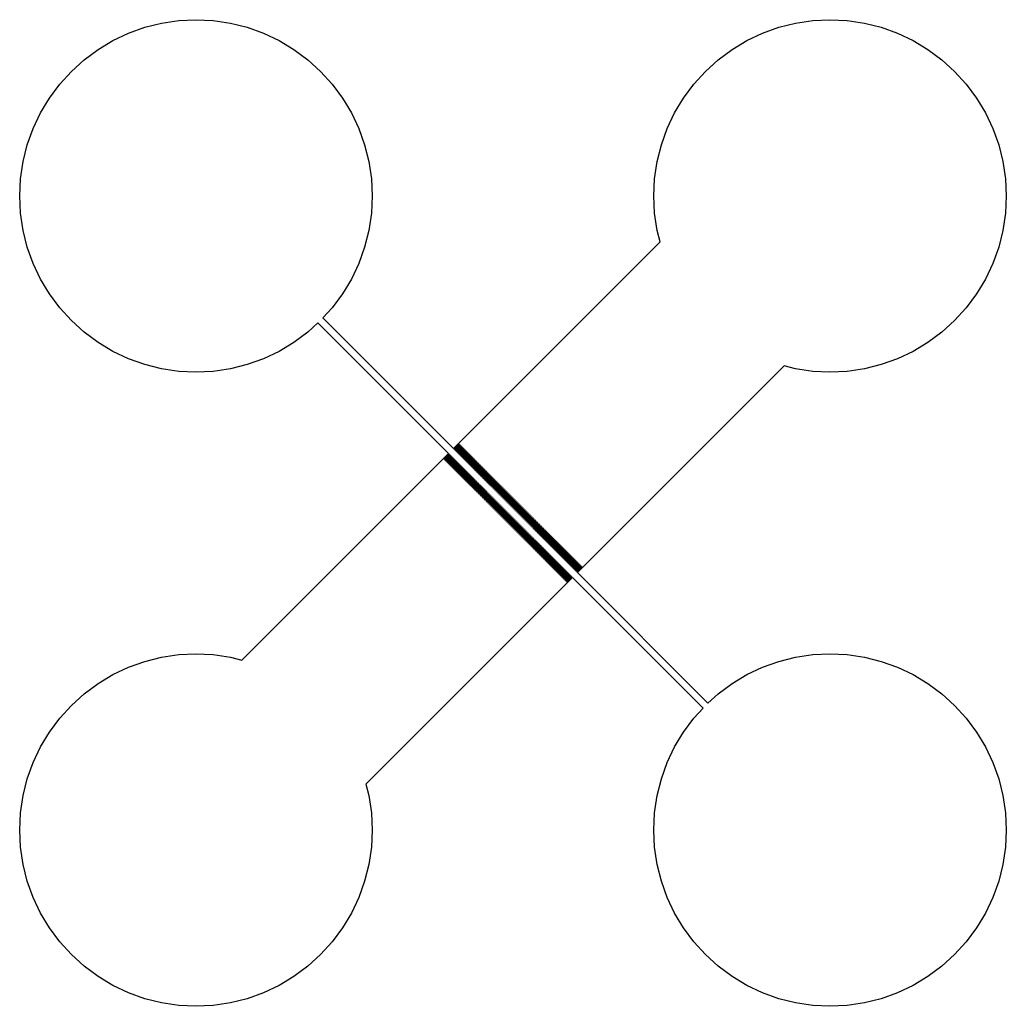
# Model space of a CAD drawing. Extents: x -16 to 132, y -40 to 113.
# Drawn here: x 94.08 to 108.39, y 2.05 to 16.36 of the extents above; entities that cross this region are included whole.
import ezdxf

# ---------------------------------------------------------------- set-up
doc = ezdxf.new("R2010")
doc.units = 0

msp = doc.modelspace()

# ---------------------------------------------------------------- linework, layer by layer
for p, q in [((96.1398, 16.3096), (96.388, 16.3464)), ((96.388, 16.3464), (96.6385, 16.3587)), ((96.6385, 16.3587), (96.8891, 16.3464)), ((96.8891, 16.3464), (97.1373, 16.3096)), ((105.337, 16.3096), (105.586, 16.3464)), ((105.586, 16.3464), (105.836, 16.3587)), ((105.836, 16.3587), (106.087, 16.3464)), ((106.087, 16.3464), (106.335, 16.3096)), ((95.6602, 16.1641), (95.8964, 16.2486)), ((95.8964, 16.2486), (96.1398, 16.3096)), ((97.1373, 16.3096), (97.3807, 16.2486)), ((97.3807, 16.2486), (97.6169, 16.1641)), ((104.858, 16.1641), (105.094, 16.2486)), ((105.094, 16.2486), (105.337, 16.3096)), ((106.335, 16.3096), (106.578, 16.2486)), ((106.578, 16.2486), (106.815, 16.1641)), ((95.2182, 15.9279), (95.4334, 16.0569)), ((95.4334, 16.0569), (95.6602, 16.1641)), ((97.6169, 16.1641), (97.8437, 16.0569)), ((97.8437, 16.0569), (98.0589, 15.9279)), ((104.416, 15.9279), (104.631, 16.0569)), ((104.631, 16.0569), (104.858, 16.1641)), ((106.815, 16.1641), (107.041, 16.0569)), ((107.041, 16.0569), (107.257, 15.9279)), ((95.0167, 15.7784), (95.2182, 15.9279)), ((98.0589, 15.9279), (98.2604, 15.7784)), ((104.214, 15.7784), (104.416, 15.9279)), ((107.257, 15.9279), (107.458, 15.7784)), ((94.8308, 15.6099), (95.0167, 15.7784)), ((98.2604, 15.7784), (98.4463, 15.6099)), ((104.028, 15.6099), (104.214, 15.7784)), ((107.458, 15.7784), (107.644, 15.6099)), ((94.6624, 15.424), (94.8308, 15.6099)), ((98.4463, 15.6099), (98.6148, 15.424)), ((103.86, 15.424), (104.028, 15.6099)), ((107.644, 15.6099), (107.812, 15.424)), ((94.5129, 15.2225), (94.6624, 15.424)), ((98.6148, 15.424), (98.7642, 15.2225)), ((103.711, 15.2225), (103.86, 15.424)), ((107.812, 15.424), (107.962, 15.2225)), ((94.3839, 15.0074), (94.5129, 15.2225)), ((98.7642, 15.2225), (98.8932, 15.0073)), ((103.582, 15.0073), (103.711, 15.2225)), ((107.962, 15.2225), (108.091, 15.0074)), ((94.2767, 14.7805), (94.3839, 15.0074)), ((98.8932, 15.0073), (99.0004, 14.7805)), ((103.474, 14.7805), (103.582, 15.0073)), ((108.091, 15.0074), (108.198, 14.7805)), ((94.1922, 14.5443), (94.2767, 14.7805)), ((99.0004, 14.7805), (99.085, 14.5443)), ((103.39, 14.5443), (103.474, 14.7805)), ((108.198, 14.7805), (108.283, 14.5443)), ((94.1312, 14.301), (94.1922, 14.5443)), ((99.085, 14.5443), (99.1459, 14.301)), ((103.329, 14.301), (103.39, 14.5443)), ((108.283, 14.5443), (108.344, 14.301)), ((94.0944, 14.0528), (94.1312, 14.301)), ((99.1459, 14.301), (99.1828, 14.0528)), ((103.292, 14.0528), (103.329, 14.301)), ((108.344, 14.301), (108.38, 14.0528)), ((94.0821, 13.8022), (94.0944, 14.0528)), ((99.1828, 14.0528), (99.1951, 13.8022)), ((103.28, 13.8022), (103.292, 14.0528)), ((108.38, 14.0528), (108.393, 13.8022)), ((94.0944, 13.5516), (94.0821, 13.8022)), ((99.1951, 13.8022), (99.1827, 13.5516)), ((103.292, 13.5516), (103.28, 13.8022)), ((108.393, 13.8022), (108.38, 13.5516)), ((94.1312, 13.3035), (94.0944, 13.5516)), ((99.1827, 13.5516), (99.1459, 13.3035)), ((103.329, 13.3035), (103.292, 13.5516)), ((108.38, 13.5516), (108.344, 13.3035)), ((94.1922, 13.0601), (94.1312, 13.3035)), ((99.1459, 13.3035), (99.085, 13.0601)), ((103.371, 13.137), (103.329, 13.3035)), ((108.344, 13.3035), (108.283, 13.0601)), ((94.2767, 12.8239), (94.1922, 13.0601)), ((99.085, 13.0601), (99.0004, 12.8239)), ((100.373, 10.1398), (103.371, 13.137)), ((108.283, 13.0601), (108.198, 12.8239)), ((94.3839, 12.5971), (94.2767, 12.8239)), ((99.0004, 12.8239), (98.8932, 12.5971)), ((108.198, 12.8239), (108.091, 12.5971)), ((94.5129, 12.3819), (94.3839, 12.5971)), ((98.8932, 12.5971), (98.7642, 12.3819)), ((108.091, 12.5971), (107.962, 12.3819)), ((94.6624, 12.1804), (94.5129, 12.3819)), ((98.7642, 12.3819), (98.6148, 12.1804)), ((107.962, 12.3819), (107.812, 12.1804)), ((94.8308, 11.9945), (94.6624, 12.1804)), ((98.6148, 12.1804), (98.4807, 12.0324)), ((107.812, 12.1804), (107.644, 11.9945)), ((98.4807, 12.0324), (100.373, 10.1398)), ((95.0167, 11.826), (94.8308, 11.9945)), ((98.4084, 11.9601), (98.2604, 11.826)), ((100.301, 10.0675), (98.4084, 11.9601)), ((107.644, 11.9945), (107.458, 11.826)), ((95.2182, 11.6766), (95.0167, 11.826)), ((98.2604, 11.826), (98.0589, 11.6766)), ((107.458, 11.826), (107.257, 11.6766)), ((95.4334, 11.5476), (95.2182, 11.6766)), ((98.0589, 11.6766), (97.8437, 11.5476)), ((107.257, 11.6766), (107.041, 11.5476)), ((95.6602, 11.4403), (95.4334, 11.5476)), ((97.8437, 11.5476), (97.6169, 11.4403)), ((107.041, 11.5476), (106.815, 11.4403)), ((95.8965, 11.3558), (95.6602, 11.4403)), ((96.1398, 11.2949), (95.8965, 11.3558)), ((97.3807, 11.3558), (97.1373, 11.2948)), ((97.6169, 11.4403), (97.3807, 11.3558)), ((105.171, 11.3365), (102.174, 8.33929)), ((105.337, 11.2948), (105.171, 11.3365)), ((106.578, 11.3558), (106.335, 11.2949)), ((106.815, 11.4403), (106.578, 11.3558)), ((96.388, 11.258), (96.1398, 11.2949)), ((96.6386, 11.2457), (96.388, 11.258)), ((96.8892, 11.258), (96.6386, 11.2457)), ((97.1373, 11.2948), (96.8892, 11.258)), ((105.586, 11.258), (105.337, 11.2948)), ((105.836, 11.2457), (105.586, 11.258)), ((106.087, 11.258), (105.836, 11.2457)), ((106.335, 11.2949), (106.087, 11.258)), ((100.453, 10.2048), (100.381, 10.1325)), ((100.388, 10.1253), (100.46, 10.1976)), ((100.467, 10.1904), (100.395, 10.1181)), ((100.402, 10.1108), (100.475, 10.1832)), ((100.482, 10.1759), (100.409, 10.1036)), ((100.417, 10.0964), (100.489, 10.1687)), ((100.496, 10.1615), (100.424, 10.0891)), ((100.46, 10.1976), (100.453, 10.2048)), ((100.475, 10.1832), (100.467, 10.1904)), ((100.489, 10.1687), (100.482, 10.1759)), ((100.503, 10.1542), (100.496, 10.1615)), ((97.3037, 7.07024), (100.301, 10.0675)), ((100.308, 10.0602), (100.236, 9.98793)), ((100.243, 9.9807), (100.315, 10.053)), ((100.323, 10.0458), (100.25, 9.97348)), ((100.258, 9.96623), (100.33, 10.0385)), ((100.337, 10.0313), (100.265, 9.95901)), ((100.272, 9.95178), (100.344, 10.0241)), ((100.315, 10.053), (100.308, 10.0602)), ((100.33, 10.0385), (100.323, 10.0458)), ((100.344, 10.0241), (100.337, 10.0313)), ((100.381, 10.1325), (100.388, 10.1253)), ((100.395, 10.1181), (100.402, 10.1108)), ((100.409, 10.1036), (100.417, 10.0964)), ((100.424, 10.0891), (100.431, 10.0819)), ((100.431, 10.0819), (100.503, 10.1542)), ((100.511, 10.147), (100.438, 10.0747)), ((100.438, 10.0747), (100.446, 10.0675)), ((100.446, 10.0675), (100.518, 10.1398)), ((100.525, 10.1325), (100.453, 10.0602)), ((100.453, 10.0602), (100.46, 10.053)), ((100.46, 10.053), (100.532, 10.1253)), ((100.54, 10.1181), (100.467, 10.0458)), ((100.467, 10.0458), (100.475, 10.0385)), ((100.475, 10.0385), (100.547, 10.1109)), ((100.554, 10.1036), (100.482, 10.0313)), ((100.482, 10.0313), (100.489, 10.0241)), ((100.489, 10.0241), (100.561, 10.0964)), ((100.569, 10.0892), (100.496, 10.0168)), ((100.503, 10.0096), (100.576, 10.0819)), ((100.518, 10.1398), (100.511, 10.147)), ((100.583, 10.0747), (100.511, 10.0024)), ((100.518, 9.99515), (100.59, 10.0675)), ((100.532, 10.1253), (100.525, 10.1325)), ((100.597, 10.0602), (100.525, 9.98792)), ((100.532, 9.98068), (100.605, 10.053)), ((100.547, 10.1109), (100.54, 10.1181)), ((100.612, 10.0458), (100.54, 9.97346)), ((100.547, 9.96622), (100.619, 10.0385)), ((100.561, 10.0964), (100.554, 10.1036)), ((100.626, 10.0313), (100.554, 9.959)), ((100.561, 9.95175), (100.634, 10.0241)), ((100.576, 10.0819), (100.569, 10.0892)), ((100.59, 10.0675), (100.583, 10.0747)), ((100.605, 10.053), (100.597, 10.0602)), ((100.619, 10.0385), (100.612, 10.0458)), ((100.634, 10.0241), (100.626, 10.0313)), ((100.236, 9.98793), (100.243, 9.9807)), ((100.25, 9.97348), (100.258, 9.96623)), ((100.265, 9.95901), (100.272, 9.95178)), ((100.352, 10.0169), (100.279, 9.94455)), ((100.279, 9.94455), (100.287, 9.93733)), ((100.287, 9.93733), (100.359, 10.0096)), ((100.366, 10.0024), (100.294, 9.93008)), ((100.294, 9.93008), (100.301, 9.92287)), ((100.301, 9.92287), (100.373, 9.99516)), ((100.381, 9.98795), (100.308, 9.91562)), ((100.308, 9.91562), (100.315, 9.9084)), ((100.315, 9.9084), (100.388, 9.98071)), ((100.395, 9.97348), (100.323, 9.90115)), ((100.323, 9.90115), (100.33, 9.89394)), ((100.33, 9.89394), (100.402, 9.96625)), ((100.409, 9.95901), (100.337, 9.88669)), ((100.337, 9.88669), (100.344, 9.87947)), ((100.344, 9.87947), (100.417, 9.95178)), ((100.359, 10.0096), (100.352, 10.0169)), ((100.424, 9.94455), (100.352, 9.87224)), ((100.359, 9.86501), (100.431, 9.93733)), ((100.373, 9.99516), (100.366, 10.0024)), ((100.438, 9.93008), (100.366, 9.85777)), ((100.373, 9.85056), (100.446, 9.92287)), ((100.388, 9.98071), (100.381, 9.98795)), ((100.453, 9.91562), (100.381, 9.84331)), ((100.388, 9.83609), (100.46, 9.9084)), ((100.402, 9.96625), (100.395, 9.97348)), ((100.467, 9.90117), (100.395, 9.82886)), ((100.402, 9.82162), (100.475, 9.89394)), ((100.417, 9.95178), (100.409, 9.95901)), ((100.482, 9.8867), (100.409, 9.81439)), ((100.417, 9.80716), (100.489, 9.87947)), ((100.431, 9.93733), (100.424, 9.94455)), ((100.446, 9.92287), (100.438, 9.93008)), ((100.46, 9.9084), (100.453, 9.91562)), ((100.475, 9.89394), (100.467, 9.90117)), ((100.489, 9.87947), (100.482, 9.8867)), ((100.496, 10.0168), (100.503, 10.0096)), ((100.511, 10.0024), (100.518, 9.99515)), ((100.525, 9.98792), (100.532, 9.98068)), ((100.54, 9.97346), (100.547, 9.96622)), ((100.554, 9.959), (100.561, 9.95175)), ((100.641, 10.0168), (100.569, 9.94453)), ((100.569, 9.94453), (100.576, 9.93732)), ((100.576, 9.93732), (100.648, 10.0096)), ((100.655, 10.0024), (100.583, 9.93007)), ((100.583, 9.93007), (100.59, 9.92285)), ((100.59, 9.92285), (100.663, 9.99515)), ((100.67, 9.98793), (100.597, 9.91562)), ((100.597, 9.91562), (100.605, 9.90839)), ((100.605, 9.90839), (100.677, 9.98068)), ((100.684, 9.97346), (100.612, 9.90115)), ((100.612, 9.90115), (100.619, 9.89392)), ((100.619, 9.89392), (100.691, 9.96623)), ((100.699, 9.959), (100.626, 9.88669)), ((100.626, 9.88669), (100.634, 9.87946)), ((100.634, 9.87946), (100.706, 9.95177)), ((100.648, 10.0096), (100.641, 10.0168)), ((100.713, 9.94455), (100.641, 9.87222)), ((100.648, 9.86499), (100.72, 9.93732)), ((100.663, 9.99515), (100.655, 10.0024)), ((100.728, 9.93008), (100.655, 9.85776)), ((100.663, 9.85052), (100.735, 9.92285)), ((100.677, 9.98068), (100.67, 9.98793)), ((100.742, 9.91562), (100.67, 9.84329)), ((100.677, 9.83607), (100.749, 9.9084)), ((100.691, 9.96623), (100.684, 9.97346)), ((100.757, 9.90115), (100.684, 9.82883)), ((100.691, 9.82161), (100.764, 9.89392)), ((100.706, 9.95177), (100.699, 9.959)), ((100.771, 9.88669), (100.699, 9.81438)), ((100.706, 9.80714), (100.778, 9.87946)), ((100.72, 9.93732), (100.713, 9.94455)), ((100.735, 9.92285), (100.728, 9.93008)), ((100.749, 9.9084), (100.742, 9.91562)), ((100.764, 9.89392), (100.757, 9.90115)), ((100.778, 9.87946), (100.771, 9.88669)), ((100.352, 9.87224), (100.359, 9.86501)), ((100.366, 9.85777), (100.373, 9.85056)), ((100.381, 9.84331), (100.388, 9.83609)), ((100.395, 9.82886), (100.402, 9.82162)), ((100.409, 9.81439), (100.417, 9.80716)), ((100.496, 9.87224), (100.424, 9.79994)), ((100.424, 9.79994), (100.431, 9.79269)), ((100.431, 9.79269), (100.503, 9.86502)), ((100.511, 9.85777), (100.438, 9.78548)), ((100.438, 9.78548), (100.446, 9.77823)), ((100.446, 9.77823), (100.518, 9.85056)), ((100.525, 9.84332), (100.453, 9.77101)), ((100.453, 9.77101), (100.46, 9.76376)), ((100.46, 9.76376), (100.532, 9.83609)), ((100.54, 9.82886), (100.467, 9.75655)), ((100.467, 9.75655), (100.475, 9.74931)), ((100.475, 9.74931), (100.547, 9.82164)), ((100.554, 9.81439), (100.482, 9.74208)), ((100.482, 9.74208), (100.489, 9.73485)), ((100.489, 9.73485), (100.561, 9.80717)), ((100.503, 9.86502), (100.496, 9.87224)), ((100.569, 9.79994), (100.496, 9.72763)), ((100.503, 9.72038), (100.576, 9.79269)), ((100.518, 9.85056), (100.511, 9.85777)), ((100.583, 9.78548), (100.511, 9.71317)), ((100.518, 9.70592), (100.59, 9.77823)), ((100.532, 9.83609), (100.525, 9.84332)), ((100.597, 9.77101), (100.525, 9.6987)), ((100.532, 9.69147), (100.605, 9.76378)), ((100.547, 9.82164), (100.54, 9.82886)), ((100.612, 9.75655), (100.54, 9.68423)), ((100.547, 9.67702), (100.619, 9.74931)), ((100.561, 9.80717), (100.554, 9.81439)), ((100.626, 9.7421), (100.554, 9.66978)), ((100.561, 9.66255), (100.634, 9.73485)), ((100.576, 9.79269), (100.569, 9.79994)), ((100.59, 9.77823), (100.583, 9.78548)), ((100.605, 9.76378), (100.597, 9.77101)), ((100.619, 9.74931), (100.612, 9.75655)), ((100.634, 9.73485), (100.626, 9.7421)), ((100.641, 9.87222), (100.648, 9.86499)), ((100.655, 9.85776), (100.663, 9.85052)), ((100.67, 9.84329), (100.677, 9.83607)), ((100.684, 9.82883), (100.691, 9.82161)), ((100.699, 9.81438), (100.706, 9.80714)), ((100.785, 9.87222), (100.713, 9.79993)), ((100.713, 9.79993), (100.72, 9.79269)), ((100.72, 9.79269), (100.793, 9.86501)), ((100.8, 9.85776), (100.728, 9.78546)), ((100.728, 9.78546), (100.735, 9.77823)), ((100.735, 9.77823), (100.807, 9.85054)), ((100.814, 9.84329), (100.742, 9.771)), ((100.742, 9.771), (100.749, 9.76376)), ((100.749, 9.76376), (100.822, 9.83607)), ((100.829, 9.82884), (100.757, 9.75655)), ((100.757, 9.75655), (100.764, 9.7493)), ((100.764, 9.7493), (100.836, 9.82161)), ((100.843, 9.81438), (100.771, 9.74208)), ((100.771, 9.74208), (100.778, 9.73483)), ((100.778, 9.73483), (100.851, 9.80716)), ((100.793, 9.86501), (100.785, 9.87222)), ((100.858, 9.79993), (100.785, 9.72762)), ((100.793, 9.72037), (100.865, 9.79269)), ((100.807, 9.85054), (100.8, 9.85776)), ((100.872, 9.78548), (100.8, 9.71315)), ((100.807, 9.7059), (100.879, 9.77823)), ((100.822, 9.83607), (100.814, 9.84329)), ((100.887, 9.77101), (100.814, 9.69868)), ((100.822, 9.69145), (100.894, 9.76376)), ((100.836, 9.82161), (100.829, 9.82884)), ((100.901, 9.75655), (100.829, 9.68422)), ((100.836, 9.67699), (100.908, 9.7493)), ((100.851, 9.80716), (100.843, 9.81438)), ((100.916, 9.74208), (100.843, 9.66975)), ((100.851, 9.66254), (100.923, 9.73483)), ((100.865, 9.79269), (100.858, 9.79993)), ((100.879, 9.77823), (100.872, 9.78548)), ((100.894, 9.76376), (100.887, 9.77101)), ((100.908, 9.7493), (100.901, 9.75655)), ((100.923, 9.73483), (100.916, 9.74208)), ((100.496, 9.72763), (100.503, 9.72038)), ((100.511, 9.71317), (100.518, 9.70592)), ((100.525, 9.6987), (100.532, 9.69147)), ((100.54, 9.68423), (100.547, 9.67702)), ((100.554, 9.66978), (100.561, 9.66255)), ((100.641, 9.72763), (100.569, 9.65532)), ((100.569, 9.65532), (100.576, 9.64809)), ((100.576, 9.64809), (100.648, 9.7204)), ((100.655, 9.71317), (100.583, 9.64085)), ((100.583, 9.64085), (100.59, 9.63362)), ((100.59, 9.63362), (100.663, 9.70593)), ((100.67, 9.6987), (100.597, 9.62639)), ((100.597, 9.62639), (100.605, 9.61916)), ((100.605, 9.61916), (100.677, 9.69147)), ((100.684, 9.68425), (100.612, 9.61192)), ((100.612, 9.61192), (100.619, 9.60469)), ((100.619, 9.60469), (100.691, 9.67702)), ((100.699, 9.66978), (100.626, 9.59746)), ((100.626, 9.59746), (100.634, 9.59024)), ((100.634, 9.59024), (100.706, 9.66255)), ((100.648, 9.7204), (100.641, 9.72763)), ((100.713, 9.65532), (100.641, 9.58299)), ((100.648, 9.57578), (100.72, 9.64809)), ((100.663, 9.70593), (100.655, 9.71317)), ((100.728, 9.64085), (100.655, 9.56854)), ((100.663, 9.56131), (100.735, 9.63362)), ((100.677, 9.69147), (100.67, 9.6987)), ((100.742, 9.62639), (100.67, 9.55408)), ((100.677, 9.54686), (100.749, 9.61917)), ((100.691, 9.67702), (100.684, 9.68425)), ((100.757, 9.61192), (100.684, 9.53963)), ((100.691, 9.53239), (100.764, 9.60471)), ((100.706, 9.66255), (100.699, 9.66978)), ((100.771, 9.59746), (100.699, 9.52516)), ((100.706, 9.51793), (100.778, 9.59024)), ((100.72, 9.64809), (100.713, 9.65532)), ((100.735, 9.63362), (100.728, 9.64085)), ((100.749, 9.61917), (100.742, 9.62639)), ((100.764, 9.60471), (100.757, 9.61192)), ((100.778, 9.59024), (100.771, 9.59746)), ((100.785, 9.72762), (100.793, 9.72037)), ((100.8, 9.71315), (100.807, 9.7059)), ((100.814, 9.69868), (100.822, 9.69145)), ((100.829, 9.68422), (100.836, 9.67699)), ((100.843, 9.66975), (100.851, 9.66254)), ((100.93, 9.72762), (100.858, 9.6553)), ((100.858, 9.6553), (100.865, 9.64807)), ((100.865, 9.64807), (100.937, 9.72037)), ((100.945, 9.71315), (100.872, 9.64084)), ((100.872, 9.64084), (100.879, 9.63362)), ((100.879, 9.63362), (100.952, 9.70592)), ((100.959, 9.69868), (100.887, 9.62637)), ((100.887, 9.62637), (100.894, 9.61916)), ((100.894, 9.61916), (100.966, 9.69145)), ((100.973, 9.68423), (100.901, 9.61192)), ((100.901, 9.61192), (100.908, 9.60469)), ((100.908, 9.60469), (100.981, 9.67699)), ((100.988, 9.66977), (100.916, 9.59746)), ((100.916, 9.59746), (100.923, 9.59023)), ((100.923, 9.59023), (100.995, 9.66254)), ((100.937, 9.72037), (100.93, 9.72762)), ((101.002, 9.6553), (100.93, 9.58299)), ((100.937, 9.57576), (101.01, 9.64809)), ((100.952, 9.70592), (100.945, 9.71315)), ((101.017, 9.64084), (100.945, 9.56851)), ((100.952, 9.56129), (101.024, 9.63362)), ((100.966, 9.69145), (100.959, 9.69868)), ((101.031, 9.62639), (100.959, 9.55406)), ((100.966, 9.54683), (101.039, 9.61916)), ((100.981, 9.67699), (100.973, 9.68423)), ((101.046, 9.61192), (100.973, 9.5396)), ((100.981, 9.53238), (101.053, 9.60469)), ((100.995, 9.66254), (100.988, 9.66977)), ((101.06, 9.59746), (100.988, 9.52515)), ((100.995, 9.51791), (101.067, 9.59023)), ((101.01, 9.64809), (101.002, 9.6553)), ((101.024, 9.63362), (101.017, 9.64084)), ((101.039, 9.61916), (101.031, 9.62639)), ((101.053, 9.60469), (101.046, 9.61192)), ((101.067, 9.59023), (101.06, 9.59746)), ((100.641, 9.58299), (100.648, 9.57578)), ((100.655, 9.56854), (100.663, 9.56131)), ((100.67, 9.55408), (100.677, 9.54686)), ((100.684, 9.53963), (100.691, 9.53239)), ((100.699, 9.52516), (100.706, 9.51793)), ((100.785, 9.58301), (100.713, 9.51071)), ((100.713, 9.51071), (100.72, 9.50346)), ((100.72, 9.50346), (100.793, 9.57578)), ((100.8, 9.56854), (100.728, 9.49625)), ((100.728, 9.49625), (100.735, 9.489)), ((100.735, 9.489), (100.807, 9.56133)), ((100.814, 9.55408), (100.742, 9.48178)), ((100.742, 9.48178), (100.749, 9.47453)), ((100.749, 9.47453), (100.822, 9.54686)), ((100.829, 9.53964), (100.757, 9.46732)), ((100.757, 9.46732), (100.764, 9.46007)), ((100.764, 9.46007), (100.836, 9.53239)), ((100.843, 9.52518), (100.771, 9.45285)), ((100.771, 9.45285), (100.778, 9.4456)), ((100.778, 9.4456), (100.851, 9.51793)), ((100.793, 9.57578), (100.785, 9.58301)), ((100.858, 9.51071), (100.785, 9.43839)), ((100.793, 9.43115), (100.865, 9.50346)), ((100.807, 9.56133), (100.8, 9.56854)), ((100.872, 9.49625), (100.8, 9.42392)), ((100.807, 9.41669), (100.879, 9.489)), ((100.822, 9.54686), (100.814, 9.55408)), ((100.887, 9.48178), (100.814, 9.40947)), ((100.822, 9.40224), (100.894, 9.47453)), ((100.836, 9.53239), (100.829, 9.53964)), ((100.901, 9.46732), (100.829, 9.395)), ((100.836, 9.38779), (100.908, 9.46008)), ((100.851, 9.51793), (100.843, 9.52518)), ((100.916, 9.45285), (100.843, 9.38054)), ((100.851, 9.37332), (100.923, 9.44562)), ((100.865, 9.50346), (100.858, 9.51071)), ((100.879, 9.489), (100.872, 9.49625)), ((100.894, 9.47453), (100.887, 9.48178)), ((100.908, 9.46008), (100.901, 9.46732)), ((100.923, 9.44562), (100.916, 9.45285)), ((100.93, 9.58299), (100.937, 9.57576)), ((100.945, 9.56851), (100.952, 9.56129)), ((100.959, 9.55406), (100.966, 9.54683)), ((100.973, 9.5396), (100.981, 9.53238)), ((100.988, 9.52515), (100.995, 9.51791)), ((101.075, 9.58299), (101.002, 9.5107)), ((101.002, 9.5107), (101.01, 9.50345)), ((101.01, 9.50345), (101.082, 9.57576)), ((101.089, 9.56853), (101.017, 9.49623)), ((101.017, 9.49623), (101.024, 9.48898)), ((101.024, 9.48898), (101.096, 9.56129)), ((101.104, 9.55406), (101.031, 9.48177)), ((101.031, 9.48177), (101.039, 9.47453)), ((101.039, 9.47453), (101.111, 9.54684)), ((101.118, 9.5396), (101.046, 9.4673)), ((101.046, 9.4673), (101.053, 9.46007)), ((101.053, 9.46007), (101.125, 9.53238)), ((101.133, 9.52516), (101.06, 9.45284)), ((101.06, 9.45284), (101.067, 9.4456)), ((101.067, 9.4456), (101.14, 9.51791)), ((101.082, 9.57576), (101.075, 9.58299)), ((101.147, 9.5107), (101.075, 9.43837)), ((101.082, 9.43114), (101.154, 9.50346)), ((101.096, 9.56129), (101.089, 9.56853)), ((101.161, 9.49623), (101.089, 9.4239)), ((101.096, 9.41667), (101.169, 9.489)), ((101.111, 9.54684), (101.104, 9.55406)), ((101.176, 9.48177), (101.104, 9.40944)), ((101.111, 9.40221), (101.183, 9.47453)), ((101.125, 9.53238), (101.118, 9.5396)), ((101.19, 9.4673), (101.118, 9.39499)), ((101.125, 9.38776), (101.198, 9.46007)), ((101.14, 9.51791), (101.133, 9.52516)), ((101.205, 9.45284), (101.133, 9.38052)), ((101.14, 9.37331), (101.212, 9.4456)), ((101.154, 9.50346), (101.147, 9.5107)), ((101.169, 9.489), (101.161, 9.49623)), ((101.183, 9.47453), (101.176, 9.48177)), ((101.198, 9.46007), (101.19, 9.4673)), ((101.212, 9.4456), (101.205, 9.45284)), ((100.785, 9.43839), (100.793, 9.43115)), ((100.8, 9.42392), (100.807, 9.41669)), ((100.814, 9.40947), (100.822, 9.40224)), ((100.829, 9.395), (100.836, 9.38779)), ((100.843, 9.38054), (100.851, 9.37332)), ((100.93, 9.4384), (100.858, 9.36607)), ((100.858, 9.36607), (100.865, 9.35886)), ((100.865, 9.35886), (100.937, 9.43115)), ((100.945, 9.42393), (100.872, 9.35161)), ((100.872, 9.35161), (100.879, 9.34439)), ((100.879, 9.34439), (100.952, 9.41669)), ((100.959, 9.40947), (100.887, 9.33714)), ((100.887, 9.33714), (100.894, 9.32993)), ((100.894, 9.32993), (100.966, 9.40225)), ((100.973, 9.395), (100.901, 9.32268)), ((100.901, 9.32268), (100.908, 9.31546)), ((100.908, 9.31546), (100.981, 9.38779)), ((100.988, 9.38055), (100.916, 9.30823)), ((100.916, 9.30823), (100.923, 9.30099)), ((100.923, 9.30099), (100.995, 9.37332)), ((100.937, 9.43115), (100.93, 9.4384)), ((101.002, 9.36607), (100.93, 9.29376)), ((100.937, 9.28654), (101.01, 9.35886)), ((100.952, 9.41669), (100.945, 9.42393)), ((101.017, 9.35161), (100.945, 9.2793)), ((100.952, 9.27208), (101.024, 9.34439)), ((100.966, 9.40225), (100.959, 9.40947)), ((101.031, 9.33714), (100.959, 9.26485)), ((100.966, 9.25761), (101.039, 9.32993)), ((100.981, 9.38779), (100.973, 9.395)), ((101.046, 9.32269), (100.973, 9.2504)), ((100.981, 9.24315), (101.053, 9.31546)), ((100.995, 9.37332), (100.988, 9.38055)), ((101.06, 9.30823), (100.988, 9.23593)), ((101.01, 9.35886), (101.002, 9.36607)), ((101.024, 9.34439), (101.017, 9.35161)), ((101.039, 9.32993), (101.031, 9.33714)), ((101.053, 9.31546), (101.046, 9.32269)), ((101.067, 9.30101), (101.06, 9.30823)), ((101.075, 9.43837), (101.082, 9.43114)), ((101.089, 9.4239), (101.096, 9.41667)), ((101.104, 9.40944), (101.111, 9.40221)), ((101.118, 9.39499), (101.125, 9.38776)), ((101.133, 9.38052), (101.14, 9.37331)), ((101.219, 9.43837), (101.147, 9.36606)), ((101.147, 9.36606), (101.154, 9.35884)), ((101.154, 9.35884), (101.227, 9.43114)), ((101.234, 9.42392), (101.161, 9.35161)), ((101.161, 9.35161), (101.169, 9.34438)), ((101.169, 9.34438), (101.241, 9.41667)), ((101.248, 9.40945), (101.176, 9.33714)), ((101.176, 9.33714), (101.183, 9.32993)), ((101.183, 9.32993), (101.255, 9.40224)), ((101.263, 9.39499), (101.19, 9.32268)), ((101.19, 9.32268), (101.198, 9.31546)), ((101.198, 9.31546), (101.27, 9.38777)), ((101.277, 9.38052), (101.205, 9.30821)), ((101.205, 9.30821), (101.212, 9.30099)), ((101.212, 9.30099), (101.284, 9.37331)), ((101.227, 9.43114), (101.219, 9.43837)), ((101.292, 9.36607), (101.219, 9.29375)), ((101.227, 9.28653), (101.299, 9.35884)), ((101.241, 9.41667), (101.234, 9.42392)), ((101.306, 9.35161), (101.234, 9.27928)), ((101.241, 9.27206), (101.313, 9.34439)), ((101.255, 9.40224), (101.248, 9.40945)), ((101.321, 9.33714), (101.248, 9.26482)), ((101.255, 9.2576), (101.328, 9.32993)), ((101.27, 9.38777), (101.263, 9.39499)), ((101.335, 9.32268), (101.263, 9.25038)), ((101.27, 9.24313), (101.342, 9.31546)), ((101.284, 9.37331), (101.277, 9.38052)), ((101.349, 9.30823), (101.277, 9.23593)), ((101.299, 9.35884), (101.292, 9.36607)), ((101.313, 9.34439), (101.306, 9.35161)), ((101.328, 9.32993), (101.321, 9.33714)), ((101.342, 9.31546), (101.335, 9.32268)), ((101.357, 9.30099), (101.349, 9.30823)), ((100.93, 9.29376), (100.937, 9.28654)), ((100.945, 9.2793), (100.952, 9.27208)), ((100.959, 9.26485), (100.966, 9.25761)), ((100.973, 9.2504), (100.981, 9.24315)), ((100.988, 9.23593), (100.995, 9.2287)), ((100.995, 9.2287), (101.067, 9.30101)), ((101.075, 9.29376), (101.002, 9.22147)), ((101.002, 9.22147), (101.01, 9.21423)), ((101.01, 9.21423), (101.082, 9.28654)), ((101.089, 9.27931), (101.017, 9.207)), ((101.017, 9.207), (101.024, 9.19977)), ((101.024, 9.19977), (101.096, 9.27208)), ((101.104, 9.26486), (101.031, 9.19254)), ((101.031, 9.19254), (101.039, 9.1853)), ((101.039, 9.1853), (101.111, 9.25763)), ((101.118, 9.2504), (101.046, 9.17807)), ((101.046, 9.17807), (101.053, 9.17084)), ((101.053, 9.17084), (101.125, 9.24316)), ((101.133, 9.23593), (101.06, 9.1636)), ((101.06, 9.1636), (101.067, 9.15637)), ((101.067, 9.15637), (101.14, 9.2287)), ((101.082, 9.28654), (101.075, 9.29376)), ((101.147, 9.22147), (101.075, 9.14915)), ((101.082, 9.14191), (101.154, 9.21423)), ((101.096, 9.27208), (101.089, 9.27931)), ((101.161, 9.207), (101.089, 9.13469)), ((101.096, 9.12747), (101.169, 9.19977)), ((101.111, 9.25763), (101.104, 9.26486)), ((101.176, 9.19254), (101.104, 9.12022)), ((101.111, 9.11301), (101.183, 9.1853)), ((101.125, 9.24316), (101.118, 9.2504)), ((101.19, 9.17809), (101.118, 9.10577)), ((101.125, 9.09854), (101.198, 9.17084)), ((101.14, 9.2287), (101.133, 9.23593)), ((101.205, 9.16364), (101.133, 9.09131)), ((101.154, 9.21423), (101.147, 9.22147)), ((101.169, 9.19977), (101.161, 9.207)), ((101.183, 9.1853), (101.176, 9.19254)), ((101.198, 9.17084), (101.19, 9.17809)), ((101.212, 9.15639), (101.205, 9.16364)), ((101.219, 9.29375), (101.227, 9.28653)), ((101.234, 9.27928), (101.241, 9.27206)), ((101.248, 9.26482), (101.255, 9.2576)), ((101.263, 9.25038), (101.27, 9.24313)), ((101.277, 9.23593), (101.284, 9.22868)), ((101.284, 9.22868), (101.357, 9.30099)), ((101.364, 9.29376), (101.292, 9.22147)), ((101.292, 9.22147), (101.299, 9.21423)), ((101.299, 9.21423), (101.371, 9.28654)), ((101.378, 9.2793), (101.306, 9.207)), ((101.306, 9.207), (101.313, 9.19977)), ((101.313, 9.19977), (101.386, 9.27208)), ((101.393, 9.26486), (101.321, 9.19254)), ((101.321, 9.19254), (101.328, 9.1853)), ((101.328, 9.1853), (101.4, 9.25761)), ((101.407, 9.2504), (101.335, 9.17807)), ((101.335, 9.17807), (101.342, 9.17084)), ((101.342, 9.17084), (101.415, 9.24316)), ((101.422, 9.23593), (101.349, 9.1636)), ((101.349, 9.1636), (101.357, 9.15637)), ((101.357, 9.15637), (101.429, 9.2287)), ((101.371, 9.28654), (101.364, 9.29376)), ((101.436, 9.22147), (101.364, 9.14914)), ((101.371, 9.14191), (101.443, 9.21423)), ((101.386, 9.27208), (101.378, 9.2793)), ((101.451, 9.207), (101.378, 9.13469)), ((101.386, 9.12746), (101.458, 9.19977)), ((101.4, 9.25761), (101.393, 9.26486)), ((101.465, 9.19254), (101.393, 9.12022)), ((101.4, 9.11301), (101.472, 9.1853)), ((101.415, 9.24316), (101.407, 9.2504)), ((101.48, 9.17807), (101.407, 9.10576)), ((101.415, 9.09854), (101.487, 9.17084)), ((101.429, 9.2287), (101.422, 9.23593)), ((101.494, 9.16362), (101.422, 9.09131)), ((101.443, 9.21423), (101.436, 9.22147)), ((101.458, 9.19977), (101.451, 9.207)), ((101.472, 9.1853), (101.465, 9.19254)), ((101.487, 9.17084), (101.48, 9.17807)), ((101.501, 9.15637), (101.494, 9.16362)), ((101.075, 9.14915), (101.082, 9.14191)), ((101.089, 9.13469), (101.096, 9.12747)), ((101.104, 9.12022), (101.111, 9.11301)), ((101.118, 9.10577), (101.125, 9.09854)), ((101.133, 9.09131), (101.14, 9.08409)), ((101.14, 9.08409), (101.212, 9.15639)), ((101.219, 9.14917), (101.147, 9.07684)), ((101.147, 9.07684), (101.154, 9.06963)), ((101.154, 9.06963), (101.227, 9.14195)), ((101.234, 9.1347), (101.161, 9.06238)), ((101.161, 9.06238), (101.169, 9.05516)), ((101.169, 9.05516), (101.241, 9.12749)), ((101.248, 9.12024), (101.176, 9.04793)), ((101.176, 9.04793), (101.183, 9.0407)), ((101.183, 9.0407), (101.255, 9.11302)), ((101.263, 9.10577), (101.19, 9.03346)), ((101.19, 9.03346), (101.198, 9.02625)), ((101.198, 9.02625), (101.27, 9.09856)), ((101.277, 9.09131), (101.205, 9.019)), ((101.205, 9.019), (101.212, 9.01178)), ((101.212, 9.01178), (101.284, 9.08409)), ((101.227, 9.14195), (101.219, 9.14917)), ((101.292, 9.07684), (101.219, 9.00455)), ((101.227, 8.99731), (101.299, 9.06963)), ((101.241, 9.12749), (101.234, 9.1347)), ((101.306, 9.06239), (101.234, 8.9901)), ((101.241, 8.98285), (101.313, 9.05516)), ((101.255, 9.11302), (101.248, 9.12024)), ((101.321, 9.04793), (101.248, 8.97563)), ((101.255, 8.9684), (101.328, 9.04071)), ((101.27, 9.09856), (101.263, 9.10577)), ((101.335, 9.03346), (101.263, 8.96117)), ((101.27, 8.95393), (101.342, 9.02625)), ((101.284, 9.08409), (101.277, 9.09131)), ((101.349, 9.01901), (101.277, 8.9467)), ((101.299, 9.06963), (101.292, 9.07684)), ((101.313, 9.05516), (101.306, 9.06239)), ((101.328, 9.04071), (101.321, 9.04793)), ((101.342, 9.02625), (101.335, 9.03346)), ((101.357, 9.01178), (101.349, 9.01901)), ((101.364, 9.14914), (101.371, 9.14191)), ((101.378, 9.13469), (101.386, 9.12746)), ((101.393, 9.12022), (101.4, 9.11301)), ((101.407, 9.10576), (101.415, 9.09854)), ((101.422, 9.09131), (101.429, 9.08408)), ((101.429, 9.08408), (101.501, 9.15637)), ((101.509, 9.14915), (101.436, 9.07684)), ((101.436, 9.07684), (101.443, 9.06963)), ((101.443, 9.06963), (101.516, 9.14194)), ((101.523, 9.13469), (101.451, 9.06238)), ((101.451, 9.06238), (101.458, 9.05516)), ((101.458, 9.05516), (101.53, 9.12747)), ((101.537, 9.12022), (101.465, 9.04791)), ((101.465, 9.04791), (101.472, 9.0407)), ((101.472, 9.0407), (101.545, 9.11301)), ((101.552, 9.10577), (101.48, 9.03345)), ((101.48, 9.03345), (101.487, 9.02621)), ((101.487, 9.02621), (101.559, 9.09854)), ((101.566, 9.09131), (101.494, 9.01898)), ((101.494, 9.01898), (101.501, 9.01176)), ((101.501, 9.01176), (101.574, 9.08409)), ((101.516, 9.14194), (101.509, 9.14915)), ((101.581, 9.07684), (101.509, 9.00452)), ((101.516, 8.9973), (101.588, 9.06963)), ((101.53, 9.12747), (101.523, 9.13469)), ((101.595, 9.06238), (101.523, 8.99008)), ((101.53, 8.98283), (101.603, 9.05516)), ((101.545, 9.11301), (101.537, 9.12022)), ((101.61, 9.04791), (101.537, 8.97562)), ((101.545, 8.96837), (101.617, 9.0407)), ((101.559, 9.09854), (101.552, 9.10577)), ((101.624, 9.03345), (101.552, 8.96115)), ((101.559, 8.95392), (101.631, 9.02623)), ((101.574, 9.08409), (101.566, 9.09131)), ((101.639, 9.01898), (101.566, 8.94669)), ((101.588, 9.06963), (101.581, 9.07684)), ((101.603, 9.05516), (101.595, 9.06238)), ((101.617, 9.0407), (101.61, 9.04791)), ((101.631, 9.02623), (101.624, 9.03345)), ((101.646, 9.01176), (101.639, 9.01898)), ((101.219, 9.00455), (101.227, 8.99731)), ((101.234, 8.9901), (101.241, 8.98285)), ((101.248, 8.97563), (101.255, 8.9684)), ((101.263, 8.96117), (101.27, 8.95393)), ((101.277, 8.9467), (101.284, 8.93947)), ((101.284, 8.93947), (101.357, 9.01178)), ((101.364, 9.00456), (101.292, 8.93224)), ((101.292, 8.93224), (101.299, 8.925)), ((101.299, 8.925), (101.371, 8.99733)), ((101.378, 8.9901), (101.306, 8.91777)), ((101.306, 8.91777), (101.313, 8.91054)), ((101.313, 8.91054), (101.386, 8.98286)), ((101.393, 8.97563), (101.321, 8.90331)), ((101.321, 8.90331), (101.328, 8.89607)), ((101.328, 8.89607), (101.4, 8.9684)), ((101.407, 8.96117), (101.335, 8.88885)), ((101.335, 8.88885), (101.342, 8.88161)), ((101.342, 8.88161), (101.415, 8.95393)), ((101.422, 8.9467), (101.349, 8.87439)), ((101.349, 8.87439), (101.357, 8.86717)), ((101.357, 8.86717), (101.429, 8.93947)), ((101.371, 8.99733), (101.364, 9.00456)), ((101.436, 8.93224), (101.364, 8.85992)), ((101.371, 8.85271), (101.443, 8.925)), ((101.386, 8.98286), (101.378, 8.9901)), ((101.451, 8.91779), (101.378, 8.84547)), ((101.386, 8.83824), (101.458, 8.91054)), ((101.4, 8.9684), (101.393, 8.97563)), ((101.465, 8.90332), (101.393, 8.83101)), ((101.4, 8.82378), (101.472, 8.89607)), ((101.415, 8.95393), (101.407, 8.96117)), ((101.48, 8.88885), (101.407, 8.81654)), ((101.415, 8.80931), (101.487, 8.88162)), ((101.429, 8.93947), (101.422, 8.9467)), ((101.494, 8.87439), (101.422, 8.80208)), ((101.443, 8.925), (101.436, 8.93224)), ((101.458, 8.91054), (101.451, 8.91779)), ((101.472, 8.89607), (101.465, 8.90332)), ((101.487, 8.88162), (101.48, 8.88885)), ((101.501, 8.86717), (101.494, 8.87439)), ((101.509, 9.00452), (101.516, 8.9973)), ((101.523, 8.99008), (101.53, 8.98283)), ((101.537, 8.97562), (101.545, 8.96837)), ((101.552, 8.96115), (101.559, 8.95392)), ((101.566, 8.94669), (101.574, 8.93945)), ((101.574, 8.93945), (101.646, 9.01176)), ((101.653, 9.00455), (101.581, 8.93224)), ((101.581, 8.93224), (101.588, 8.92499)), ((101.588, 8.92499), (101.66, 8.9973)), ((101.668, 8.99008), (101.595, 8.91777)), ((101.595, 8.91777), (101.603, 8.91052)), ((101.603, 8.91052), (101.675, 8.98285)), ((101.682, 8.97562), (101.61, 8.90331)), ((101.61, 8.90331), (101.617, 8.89606)), ((101.617, 8.89606), (101.689, 8.96838)), ((101.697, 8.96117), (101.624, 8.88884)), ((101.624, 8.88884), (101.631, 8.88159)), ((101.631, 8.88159), (101.704, 8.95392)), ((101.711, 8.9467), (101.639, 8.87437)), ((101.639, 8.87437), (101.646, 8.86713)), ((101.646, 8.86713), (101.718, 8.93945)), ((101.66, 8.9973), (101.653, 9.00455)), ((101.725, 8.93224), (101.653, 8.85991)), ((101.66, 8.85269), (101.733, 8.92499)), ((101.675, 8.98285), (101.668, 8.99008)), ((101.74, 8.91777), (101.668, 8.84544)), ((101.675, 8.83823), (101.747, 8.91052)), ((101.689, 8.96838), (101.682, 8.97562)), ((101.754, 8.90331), (101.682, 8.83099)), ((101.689, 8.82376), (101.762, 8.89606)), ((101.704, 8.95392), (101.697, 8.96117)), ((101.769, 8.88884), (101.697, 8.81653)), ((101.704, 8.80931), (101.776, 8.88161)), ((101.718, 8.93945), (101.711, 8.9467)), ((101.783, 8.87437), (101.711, 8.80206)), ((101.733, 8.92499), (101.725, 8.93224)), ((101.747, 8.91052), (101.74, 8.91777)), ((101.762, 8.89606), (101.754, 8.90331)), ((101.776, 8.88161), (101.769, 8.88884)), ((101.791, 8.86716), (101.783, 8.87437)), ((101.364, 8.85992), (101.371, 8.85271)), ((101.378, 8.84547), (101.386, 8.83824)), ((101.393, 8.83101), (101.4, 8.82378)), ((101.407, 8.81654), (101.415, 8.80931)), ((101.422, 8.80208), (101.429, 8.79485)), ((101.429, 8.79485), (101.501, 8.86717)), ((101.509, 8.85994), (101.436, 8.78761)), ((101.436, 8.78761), (101.443, 8.78038)), ((101.443, 8.78038), (101.516, 8.85271)), ((101.523, 8.84547), (101.451, 8.77315)), ((101.451, 8.77315), (101.458, 8.76593)), ((101.458, 8.76593), (101.53, 8.83826)), ((101.537, 8.83101), (101.465, 8.75868)), ((101.465, 8.75868), (101.472, 8.75146)), ((101.472, 8.75146), (101.545, 8.82378)), ((101.552, 8.81654), (101.48, 8.74423)), ((101.48, 8.74423), (101.487, 8.737)), ((101.487, 8.737), (101.559, 8.80931)), ((101.566, 8.80208), (101.494, 8.72978)), ((101.494, 8.72978), (101.501, 8.72253)), ((101.501, 8.72253), (101.574, 8.79485)), ((101.516, 8.85271), (101.509, 8.85994)), ((101.581, 8.78761), (101.509, 8.71532)), ((101.516, 8.70808), (101.588, 8.7804)), ((101.53, 8.83826), (101.523, 8.84547)), ((101.595, 8.77315), (101.523, 8.70085)), ((101.53, 8.69362), (101.603, 8.76593)), ((101.545, 8.82378), (101.537, 8.83101)), ((101.61, 8.7587), (101.537, 8.6864)), ((101.545, 8.67915), (101.617, 8.75146)), ((101.559, 8.80931), (101.552, 8.81654)), ((101.624, 8.74423), (101.552, 8.67194)), ((101.559, 8.66469), (101.631, 8.73701)), ((101.574, 8.79485), (101.566, 8.80208)), ((101.639, 8.72978), (101.566, 8.65747)), ((101.588, 8.7804), (101.581, 8.78761)), ((101.603, 8.76593), (101.595, 8.77315)), ((101.617, 8.75146), (101.61, 8.7587)), ((101.631, 8.73701), (101.624, 8.74423)), ((101.646, 8.72255), (101.639, 8.72978)), ((101.653, 8.85991), (101.66, 8.85269)), ((101.668, 8.84544), (101.675, 8.83823)), ((101.682, 8.83099), (101.689, 8.82376)), ((101.697, 8.81653), (101.704, 8.80931)), ((101.711, 8.80206), (101.718, 8.79485)), ((101.718, 8.79485), (101.791, 8.86716)), ((101.798, 8.85991), (101.725, 8.7876)), ((101.725, 8.7876), (101.733, 8.78038)), ((101.733, 8.78038), (101.805, 8.85269)), ((101.812, 8.84546), (101.74, 8.77315)), ((101.74, 8.77315), (101.747, 8.76591)), ((101.747, 8.76591), (101.819, 8.83823)), ((101.827, 8.83099), (101.754, 8.75868)), ((101.754, 8.75868), (101.762, 8.75145)), ((101.762, 8.75145), (101.834, 8.82378)), ((101.841, 8.81653), (101.769, 8.74422)), ((101.769, 8.74422), (101.776, 8.73698)), ((101.776, 8.73698), (101.848, 8.80931)), ((101.856, 8.80208), (101.783, 8.72977)), ((101.783, 8.72977), (101.791, 8.72252)), ((101.791, 8.72252), (101.863, 8.79485)), ((101.805, 8.85269), (101.798, 8.85991)), ((101.87, 8.78761), (101.798, 8.7153)), ((101.805, 8.70807), (101.877, 8.78038)), ((101.819, 8.83823), (101.812, 8.84546)), ((101.885, 8.77315), (101.812, 8.70084)), ((101.819, 8.6936), (101.892, 8.76591)), ((101.834, 8.82378), (101.827, 8.83099)), ((101.899, 8.75868), (101.827, 8.68637)), ((101.834, 8.67914), (101.906, 8.75145)), ((101.848, 8.80931), (101.841, 8.81653)), ((101.913, 8.74422), (101.841, 8.67192)), ((101.848, 8.66467), (101.921, 8.73698)), ((101.863, 8.79485), (101.856, 8.80208)), ((101.928, 8.72977), (101.856, 8.65746)), ((101.877, 8.78038), (101.87, 8.78761)), ((101.892, 8.76591), (101.885, 8.77315)), ((101.906, 8.75145), (101.899, 8.75868)), ((101.921, 8.73698), (101.913, 8.74422)), ((101.935, 8.72253), (101.928, 8.72977)), ((101.509, 8.71532), (101.516, 8.70808)), ((101.523, 8.70085), (101.53, 8.69362)), ((101.537, 8.6864), (101.545, 8.67915)), ((101.552, 8.67194), (101.559, 8.66469)), ((101.566, 8.65747), (101.574, 8.65022)), ((101.574, 8.65022), (101.646, 8.72255)), ((101.653, 8.71532), (101.581, 8.64301)), ((101.581, 8.64301), (101.588, 8.63576)), ((101.588, 8.63576), (101.66, 8.70808)), ((101.668, 8.70087), (101.595, 8.62854)), ((101.595, 8.62854), (101.603, 8.62129)), ((101.603, 8.62129), (101.675, 8.69362)), ((101.682, 8.6864), (101.61, 8.61407)), ((101.61, 8.61407), (101.617, 8.60686)), ((101.617, 8.60686), (101.689, 8.67915)), ((101.697, 8.67194), (101.624, 8.59961)), ((101.624, 8.59961), (101.631, 8.59239)), ((101.631, 8.59239), (101.704, 8.66469)), ((101.711, 8.65747), (101.639, 8.58516)), ((101.646, 8.57793), (101.718, 8.65022)), ((101.66, 8.70808), (101.653, 8.71532)), ((101.725, 8.64301), (101.653, 8.57069)), ((101.66, 8.56348), (101.733, 8.63577)), ((101.675, 8.69362), (101.668, 8.70087)), ((101.74, 8.62854), (101.668, 8.55623)), ((101.675, 8.54901), (101.747, 8.62131)), ((101.689, 8.67915), (101.682, 8.6864)), ((101.754, 8.61407), (101.682, 8.54176)), ((101.689, 8.53455), (101.762, 8.60686)), ((101.704, 8.66469), (101.697, 8.67194)), ((101.769, 8.59962), (101.697, 8.52731)), ((101.704, 8.52008), (101.776, 8.59239)), ((101.718, 8.65022), (101.711, 8.65747)), ((101.733, 8.63577), (101.725, 8.64301)), ((101.747, 8.62131), (101.74, 8.62854)), ((101.762, 8.60686), (101.754, 8.61407)), ((101.776, 8.59239), (101.769, 8.59962)), ((101.798, 8.7153), (101.805, 8.70807)), ((101.812, 8.70084), (101.819, 8.6936)), ((101.827, 8.68637), (101.834, 8.67914)), ((101.841, 8.67192), (101.848, 8.66467)), ((101.856, 8.65746), (101.863, 8.65022)), ((101.863, 8.65022), (101.935, 8.72253)), ((101.942, 8.7153), (101.87, 8.64299)), ((101.87, 8.64299), (101.877, 8.63576)), ((101.877, 8.63576), (101.95, 8.70807)), ((101.957, 8.70085), (101.885, 8.62854)), ((101.885, 8.62854), (101.892, 8.62129)), ((101.892, 8.62129), (101.964, 8.6936)), ((101.971, 8.68639), (101.899, 8.61407)), ((101.899, 8.61407), (101.906, 8.60683)), ((101.906, 8.60683), (101.979, 8.67914)), ((101.986, 8.67192), (101.913, 8.59959)), ((101.913, 8.59959), (101.921, 8.59238)), ((101.921, 8.59238), (101.993, 8.66469)), ((102, 8.65746), (101.928, 8.58513)), ((101.935, 8.57791), (102.007, 8.65022)), ((101.95, 8.70807), (101.942, 8.7153)), ((102.015, 8.64301), (101.942, 8.57068)), ((101.95, 8.56345), (102.022, 8.63576)), ((101.964, 8.6936), (101.957, 8.70085)), ((102.029, 8.62854), (101.957, 8.55621)), ((101.964, 8.549), (102.036, 8.62129)), ((101.979, 8.67914), (101.971, 8.68639)), ((102.044, 8.61407), (101.971, 8.54175)), ((101.979, 8.53453), (102.051, 8.60683)), ((101.993, 8.66469), (101.986, 8.67192)), ((102.058, 8.59961), (101.986, 8.5273)), ((101.993, 8.52007), (102.065, 8.59238)), ((102.007, 8.65022), (102, 8.65746)), ((102.022, 8.63576), (102.015, 8.64301)), ((102.036, 8.62129), (102.029, 8.62854)), ((102.051, 8.60683), (102.044, 8.61407)), ((102.065, 8.59238), (102.058, 8.59961)), ((101.639, 8.58516), (101.646, 8.57793)), ((101.653, 8.57069), (101.66, 8.56348)), ((101.668, 8.55623), (101.675, 8.54901)), ((101.682, 8.54176), (101.689, 8.53455)), ((101.697, 8.52731), (101.704, 8.52008)), ((101.783, 8.58516), (101.711, 8.51285)), ((101.711, 8.51285), (101.718, 8.50562)), ((101.718, 8.50562), (101.791, 8.57794)), ((101.798, 8.57069), (101.725, 8.49837)), ((101.725, 8.49837), (101.733, 8.49115)), ((101.733, 8.49115), (101.805, 8.56348)), ((101.812, 8.55624), (101.74, 8.48392)), ((101.74, 8.48392), (101.747, 8.47668)), ((101.747, 8.47668), (101.819, 8.54901)), ((101.827, 8.54178), (101.754, 8.46947)), ((101.754, 8.46947), (101.762, 8.46222)), ((101.762, 8.46222), (101.834, 8.53455)), ((101.841, 8.52731), (101.769, 8.455)), ((101.769, 8.455), (101.776, 8.44777)), ((101.776, 8.44777), (101.848, 8.52008)), ((101.791, 8.57794), (101.783, 8.58516)), ((101.856, 8.51285), (101.783, 8.44054)), ((101.791, 8.4333), (101.863, 8.50562)), ((101.805, 8.56348), (101.798, 8.57069)), ((101.87, 8.49838), (101.798, 8.42609)), ((101.805, 8.41884), (101.877, 8.49115)), ((101.819, 8.54901), (101.812, 8.55624)), ((101.885, 8.48392), (101.812, 8.41162)), ((101.819, 8.40439), (101.892, 8.4767)), ((101.834, 8.53455), (101.827, 8.54178)), ((101.899, 8.46947), (101.827, 8.39716)), ((101.834, 8.38992), (101.906, 8.46223)), ((101.848, 8.52008), (101.841, 8.52731)), ((101.913, 8.45502), (101.841, 8.38269)), ((101.848, 8.37546), (101.921, 8.44777)), ((101.863, 8.50562), (101.856, 8.51285)), ((101.877, 8.49115), (101.87, 8.49838)), ((101.892, 8.4767), (101.885, 8.48392)), ((101.906, 8.46223), (101.899, 8.46947)), ((101.921, 8.44777), (101.913, 8.45502)), ((101.928, 8.58513), (101.935, 8.57791)), ((101.942, 8.57068), (101.95, 8.56345)), ((101.957, 8.55621), (101.964, 8.549)), ((101.971, 8.54175), (101.979, 8.53453)), ((101.986, 8.5273), (101.993, 8.52007)), ((102.073, 8.58514), (102, 8.51283)), ((102, 8.51283), (102.007, 8.5056)), ((102.007, 8.5056), (102.08, 8.57791)), ((102.087, 8.57068), (102.015, 8.49837)), ((102.015, 8.49837), (102.022, 8.49115)), ((102.022, 8.49115), (102.094, 8.56346)), ((102.101, 8.55621), (102.029, 8.4839)), ((102.029, 8.4839), (102.036, 8.47668)), ((102.036, 8.47668), (102.109, 8.549)), ((102.116, 8.54176), (102.044, 8.46944)), ((102.044, 8.46944), (102.051, 8.46222)), ((102.051, 8.46222), (102.123, 8.53453)), ((102.13, 8.5273), (102.058, 8.45499)), ((102.058, 8.45499), (102.065, 8.44775)), ((102.065, 8.44775), (102.138, 8.52008)), ((102.08, 8.57791), (102.073, 8.58514)), ((102.145, 8.51283), (102.073, 8.44052)), ((102.08, 8.43329), (102.152, 8.50562)), ((102.094, 8.56346), (102.087, 8.57068)), ((102.159, 8.49837), (102.087, 8.42606)), ((102.094, 8.41882), (102.167, 8.49115)), ((102.109, 8.549), (102.101, 8.55621)), ((102.174, 8.4839), (102.101, 8.41161)), ((102.109, 8.40436), (102.181, 8.47668)), ((102.123, 8.53453), (102.116, 8.54176)), ((102.188, 8.46944), (102.116, 8.39714)), ((102.123, 8.38991), (102.195, 8.46222)), ((102.138, 8.52008), (102.13, 8.5273)), ((102.203, 8.45499), (102.13, 8.38268)), ((102.138, 8.37544), (102.21, 8.44775)), ((102.152, 8.50562), (102.145, 8.51283)), ((102.167, 8.49115), (102.159, 8.49837)), ((102.181, 8.47668), (102.174, 8.4839)), ((102.195, 8.46222), (102.188, 8.46944)), ((102.21, 8.44775), (102.203, 8.45499)), ((101.783, 8.44054), (101.791, 8.4333)), ((101.798, 8.42609), (101.805, 8.41884)), ((101.812, 8.41162), (101.819, 8.40439)), ((101.827, 8.39716), (101.834, 8.38992)), ((101.841, 8.38269), (101.848, 8.37546)), ((101.928, 8.44055), (101.856, 8.36823)), ((101.856, 8.36823), (101.863, 8.36099)), ((101.863, 8.36099), (101.935, 8.4333)), ((101.942, 8.42609), (101.87, 8.35376)), ((101.87, 8.35376), (101.877, 8.34653)), ((101.877, 8.34653), (101.95, 8.41885)), ((101.957, 8.41162), (101.885, 8.33929)), ((101.885, 8.33929), (101.892, 8.33208)), ((101.892, 8.33208), (101.964, 8.40439)), ((101.971, 8.39717), (101.899, 8.32484)), ((101.899, 8.32484), (101.906, 8.31761)), ((101.906, 8.31761), (101.979, 8.38992)), ((101.986, 8.38269), (101.913, 8.31038)), ((101.913, 8.31038), (101.921, 8.30316)), ((101.921, 8.30316), (101.993, 8.37546)), ((101.935, 8.4333), (101.928, 8.44055)), ((102, 8.36823), (101.928, 8.29591)), ((101.935, 8.2887), (102.007, 8.36099)), ((101.95, 8.41885), (101.942, 8.42609)), ((102.015, 8.35376), (101.942, 8.28145)), ((101.95, 8.27423), (102.022, 8.34653)), ((101.964, 8.40439), (101.957, 8.41162)), ((102.029, 8.33931), (101.957, 8.267)), ((101.964, 8.25977), (102.036, 8.33208)), ((101.979, 8.38992), (101.971, 8.39717)), ((102.044, 8.32484), (101.971, 8.25253)), ((101.979, 8.24532), (102.051, 8.31763)), ((101.993, 8.37546), (101.986, 8.38269)), ((102.058, 8.31038), (101.986, 8.23807)), ((101.993, 8.23085), (102.065, 8.30316)), ((102.007, 8.36099), (102, 8.36823)), ((102.022, 8.34653), (102.015, 8.35376)), ((102.036, 8.33208), (102.029, 8.33931)), ((102.051, 8.31763), (102.044, 8.32484)), ((102.065, 8.30316), (102.058, 8.31038)), ((102.073, 8.44052), (102.08, 8.43329)), ((102.087, 8.42606), (102.094, 8.41882)), ((102.101, 8.41161), (102.109, 8.40436)), ((102.116, 8.39714), (102.123, 8.38991)), ((102.13, 8.38268), (102.138, 8.37544)), ((102.217, 8.44054), (102.145, 8.36823)), ((102.145, 8.36823), (102.152, 8.36098)), ((102.152, 8.36098), (102.224, 8.43329)), ((102.232, 8.42607), (102.159, 8.35376)), ((102.159, 8.35376), (102.167, 8.34653)), ((102.167, 8.34653), (102.239, 8.41884)), ((102.174, 8.33929), (104.066, 6.44666)), ((102.224, 8.43329), (102.217, 8.44054)), ((102.239, 8.41884), (102.232, 8.42607)), ((102.101, 8.267), (99.1042, 5.26974)), ((101.928, 8.29591), (101.935, 8.2887)), ((101.942, 8.28145), (101.95, 8.27423)), ((101.957, 8.267), (101.964, 8.25977)), ((101.971, 8.25253), (101.979, 8.24532)), ((101.986, 8.23807), (101.993, 8.23085)), ((102.073, 8.29593), (102, 8.2236)), ((102, 8.2236), (102.007, 8.21638)), ((102.007, 8.21638), (102.08, 8.2887)), ((102.087, 8.28146), (102.015, 8.20914)), ((102.015, 8.20914), (102.022, 8.20192)), ((102.022, 8.20192), (102.094, 8.27425)), ((102.08, 8.2887), (102.073, 8.29593)), ((102.094, 8.27425), (102.087, 8.28146)), ((103.994, 6.37436), (102.101, 8.267)), ((96.388, 7.14876), (96.6386, 7.16104)), ((96.6386, 7.16104), (96.8892, 7.14874)), ((105.586, 7.14874), (105.836, 7.16104)), ((105.836, 7.16104), (106.087, 7.14876)), ((95.6602, 6.96645), (95.8965, 7.05096)), ((95.8965, 7.05096), (96.1398, 7.11191)), ((96.1398, 7.11191), (96.388, 7.14876)), ((96.8892, 7.14874), (97.1373, 7.11192)), ((97.1373, 7.11192), (97.3037, 7.07024)), ((104.858, 6.96645), (105.094, 7.05096)), ((105.094, 7.05096), (105.337, 7.11192)), ((105.337, 7.11192), (105.586, 7.14874)), ((106.087, 7.14876), (106.335, 7.11191)), ((106.335, 7.11191), (106.578, 7.05096)), ((106.578, 7.05096), (106.815, 6.96645)), ((95.4334, 6.85918), (95.6602, 6.96645)), ((104.631, 6.85918), (104.858, 6.96645)), ((106.815, 6.96645), (107.041, 6.85918)), ((95.0167, 6.58076), (95.2182, 6.73019)), ((95.2182, 6.73019), (95.4334, 6.85918)), ((104.214, 6.58076), (104.416, 6.73019)), ((104.416, 6.73019), (104.631, 6.85918)), ((107.041, 6.85918), (107.257, 6.73019)), ((107.257, 6.73019), (107.458, 6.58076)), ((94.8308, 6.41228), (95.0167, 6.58076)), ((104.066, 6.44666), (104.214, 6.58076)), ((107.458, 6.58076), (107.644, 6.41228)), ((94.6624, 6.22638), (94.8308, 6.41228)), ((103.86, 6.22639), (103.994, 6.37436)), ((107.644, 6.41228), (107.812, 6.22638)), ((94.5129, 6.02486), (94.6624, 6.22638)), ((103.711, 6.02487), (103.86, 6.22639)), ((107.812, 6.22638), (107.962, 6.02486)), ((94.3839, 5.80968), (94.5129, 6.02486)), ((103.582, 5.80968), (103.711, 6.02487)), ((107.962, 6.02486), (108.091, 5.80968)), ((94.2767, 5.58289), (94.3839, 5.80968)), ((103.474, 5.5829), (103.582, 5.80968)), ((108.091, 5.80968), (108.198, 5.58289)), ((94.1922, 5.34666), (94.2767, 5.58289)), ((103.39, 5.34668), (103.474, 5.5829)), ((108.198, 5.58289), (108.283, 5.34666)), ((94.1312, 5.10329), (94.1922, 5.34666)), ((103.329, 5.10332), (103.39, 5.34668)), ((108.283, 5.34666), (108.344, 5.10329)), ((99.1042, 5.26974), (99.1459, 5.10332)), ((94.0944, 4.85515), (94.1312, 5.10329)), ((99.1459, 5.10332), (99.1827, 4.85516)), ((103.292, 4.85516), (103.329, 5.10332)), ((108.344, 5.10329), (108.38, 4.85515)), ((94.0821, 4.60455), (94.0944, 4.85515)), ((99.1827, 4.85516), (99.1951, 4.60457)), ((103.28, 4.60457), (103.292, 4.85516)), ((108.38, 4.85515), (108.393, 4.60455)), ((94.0944, 4.35397), (94.0821, 4.60455)), ((99.1951, 4.60457), (99.1828, 4.35399)), ((103.292, 4.35399), (103.28, 4.60457)), ((108.393, 4.60455), (108.38, 4.35397)), ((94.1312, 4.1058), (94.0944, 4.35397)), ((99.1828, 4.35399), (99.1459, 4.1058)), ((103.329, 4.1058), (103.292, 4.35399)), ((108.38, 4.35397), (108.344, 4.1058)), ((94.1922, 3.86244), (94.1312, 4.1058)), ((99.1459, 4.1058), (99.085, 3.86246)), ((103.39, 3.86246), (103.329, 4.1058)), ((108.344, 4.1058), (108.283, 3.86244)), ((94.2767, 3.62622), (94.1922, 3.86244)), ((99.085, 3.86246), (99.0004, 3.62624)), ((103.474, 3.62624), (103.39, 3.86246)), ((108.283, 3.86244), (108.198, 3.62622)), ((94.3839, 3.39941), (94.2767, 3.62622)), ((99.0004, 3.62624), (98.8932, 3.39943)), ((103.582, 3.39943), (103.474, 3.62624)), ((108.198, 3.62622), (108.091, 3.39941)), ((94.5129, 3.18425), (94.3839, 3.39941)), ((98.8932, 3.39943), (98.7642, 3.18425)), ((103.711, 3.18425), (103.582, 3.39943)), ((108.091, 3.39941), (107.962, 3.18425)), ((94.6624, 2.98273), (94.5129, 3.18425)), ((98.7642, 3.18425), (98.6148, 2.98274)), ((103.86, 2.98274), (103.711, 3.18425)), ((107.962, 3.18425), (107.812, 2.98273)), ((94.8308, 2.79683), (94.6624, 2.98273)), ((98.6148, 2.98274), (98.4463, 2.79683)), ((104.028, 2.79683), (103.86, 2.98274)), ((107.812, 2.98273), (107.644, 2.79683)), ((95.0167, 2.62834), (94.8308, 2.79683)), ((98.4463, 2.79683), (98.2604, 2.62834)), ((104.214, 2.62834), (104.028, 2.79683)), ((107.644, 2.79683), (107.458, 2.62834)), ((95.2182, 2.47891), (95.0167, 2.62834)), ((98.2604, 2.62834), (98.0589, 2.47891)), ((104.416, 2.47891), (104.214, 2.62834)), ((107.458, 2.62834), (107.257, 2.47891)), ((95.4334, 2.34991), (95.2182, 2.47891)), ((98.0589, 2.47891), (97.8437, 2.34991)), ((104.631, 2.34991), (104.416, 2.47891)), ((107.257, 2.47891), (107.041, 2.34991)), ((95.6602, 2.24268), (95.4334, 2.34991)), ((97.8437, 2.34991), (97.6169, 2.24268)), ((104.858, 2.24268), (104.631, 2.34991)), ((107.041, 2.34991), (106.815, 2.24268)), ((95.8964, 2.15814), (95.6602, 2.24268)), ((96.1398, 2.09718), (95.8964, 2.15814)), ((97.3807, 2.15814), (97.1373, 2.09718)), ((97.6169, 2.24268), (97.3807, 2.15814)), ((105.094, 2.15814), (104.858, 2.24268)), ((105.337, 2.09718), (105.094, 2.15814)), ((106.578, 2.15814), (106.335, 2.09718)), ((106.815, 2.24268), (106.578, 2.15814)), ((96.388, 2.06038), (96.1398, 2.09718)), ((96.6385, 2.04807), (96.388, 2.06038)), ((96.8891, 2.06038), (96.6385, 2.04807)), ((97.1373, 2.09718), (96.8891, 2.06038)), ((105.586, 2.06038), (105.337, 2.09718)), ((105.836, 2.04807), (105.586, 2.06038)), ((106.087, 2.06038), (105.836, 2.04807)), ((106.335, 2.09718), (106.087, 2.06038))]:
    msp.add_line(p, q)

doc.saveas('drawing.dxf')
